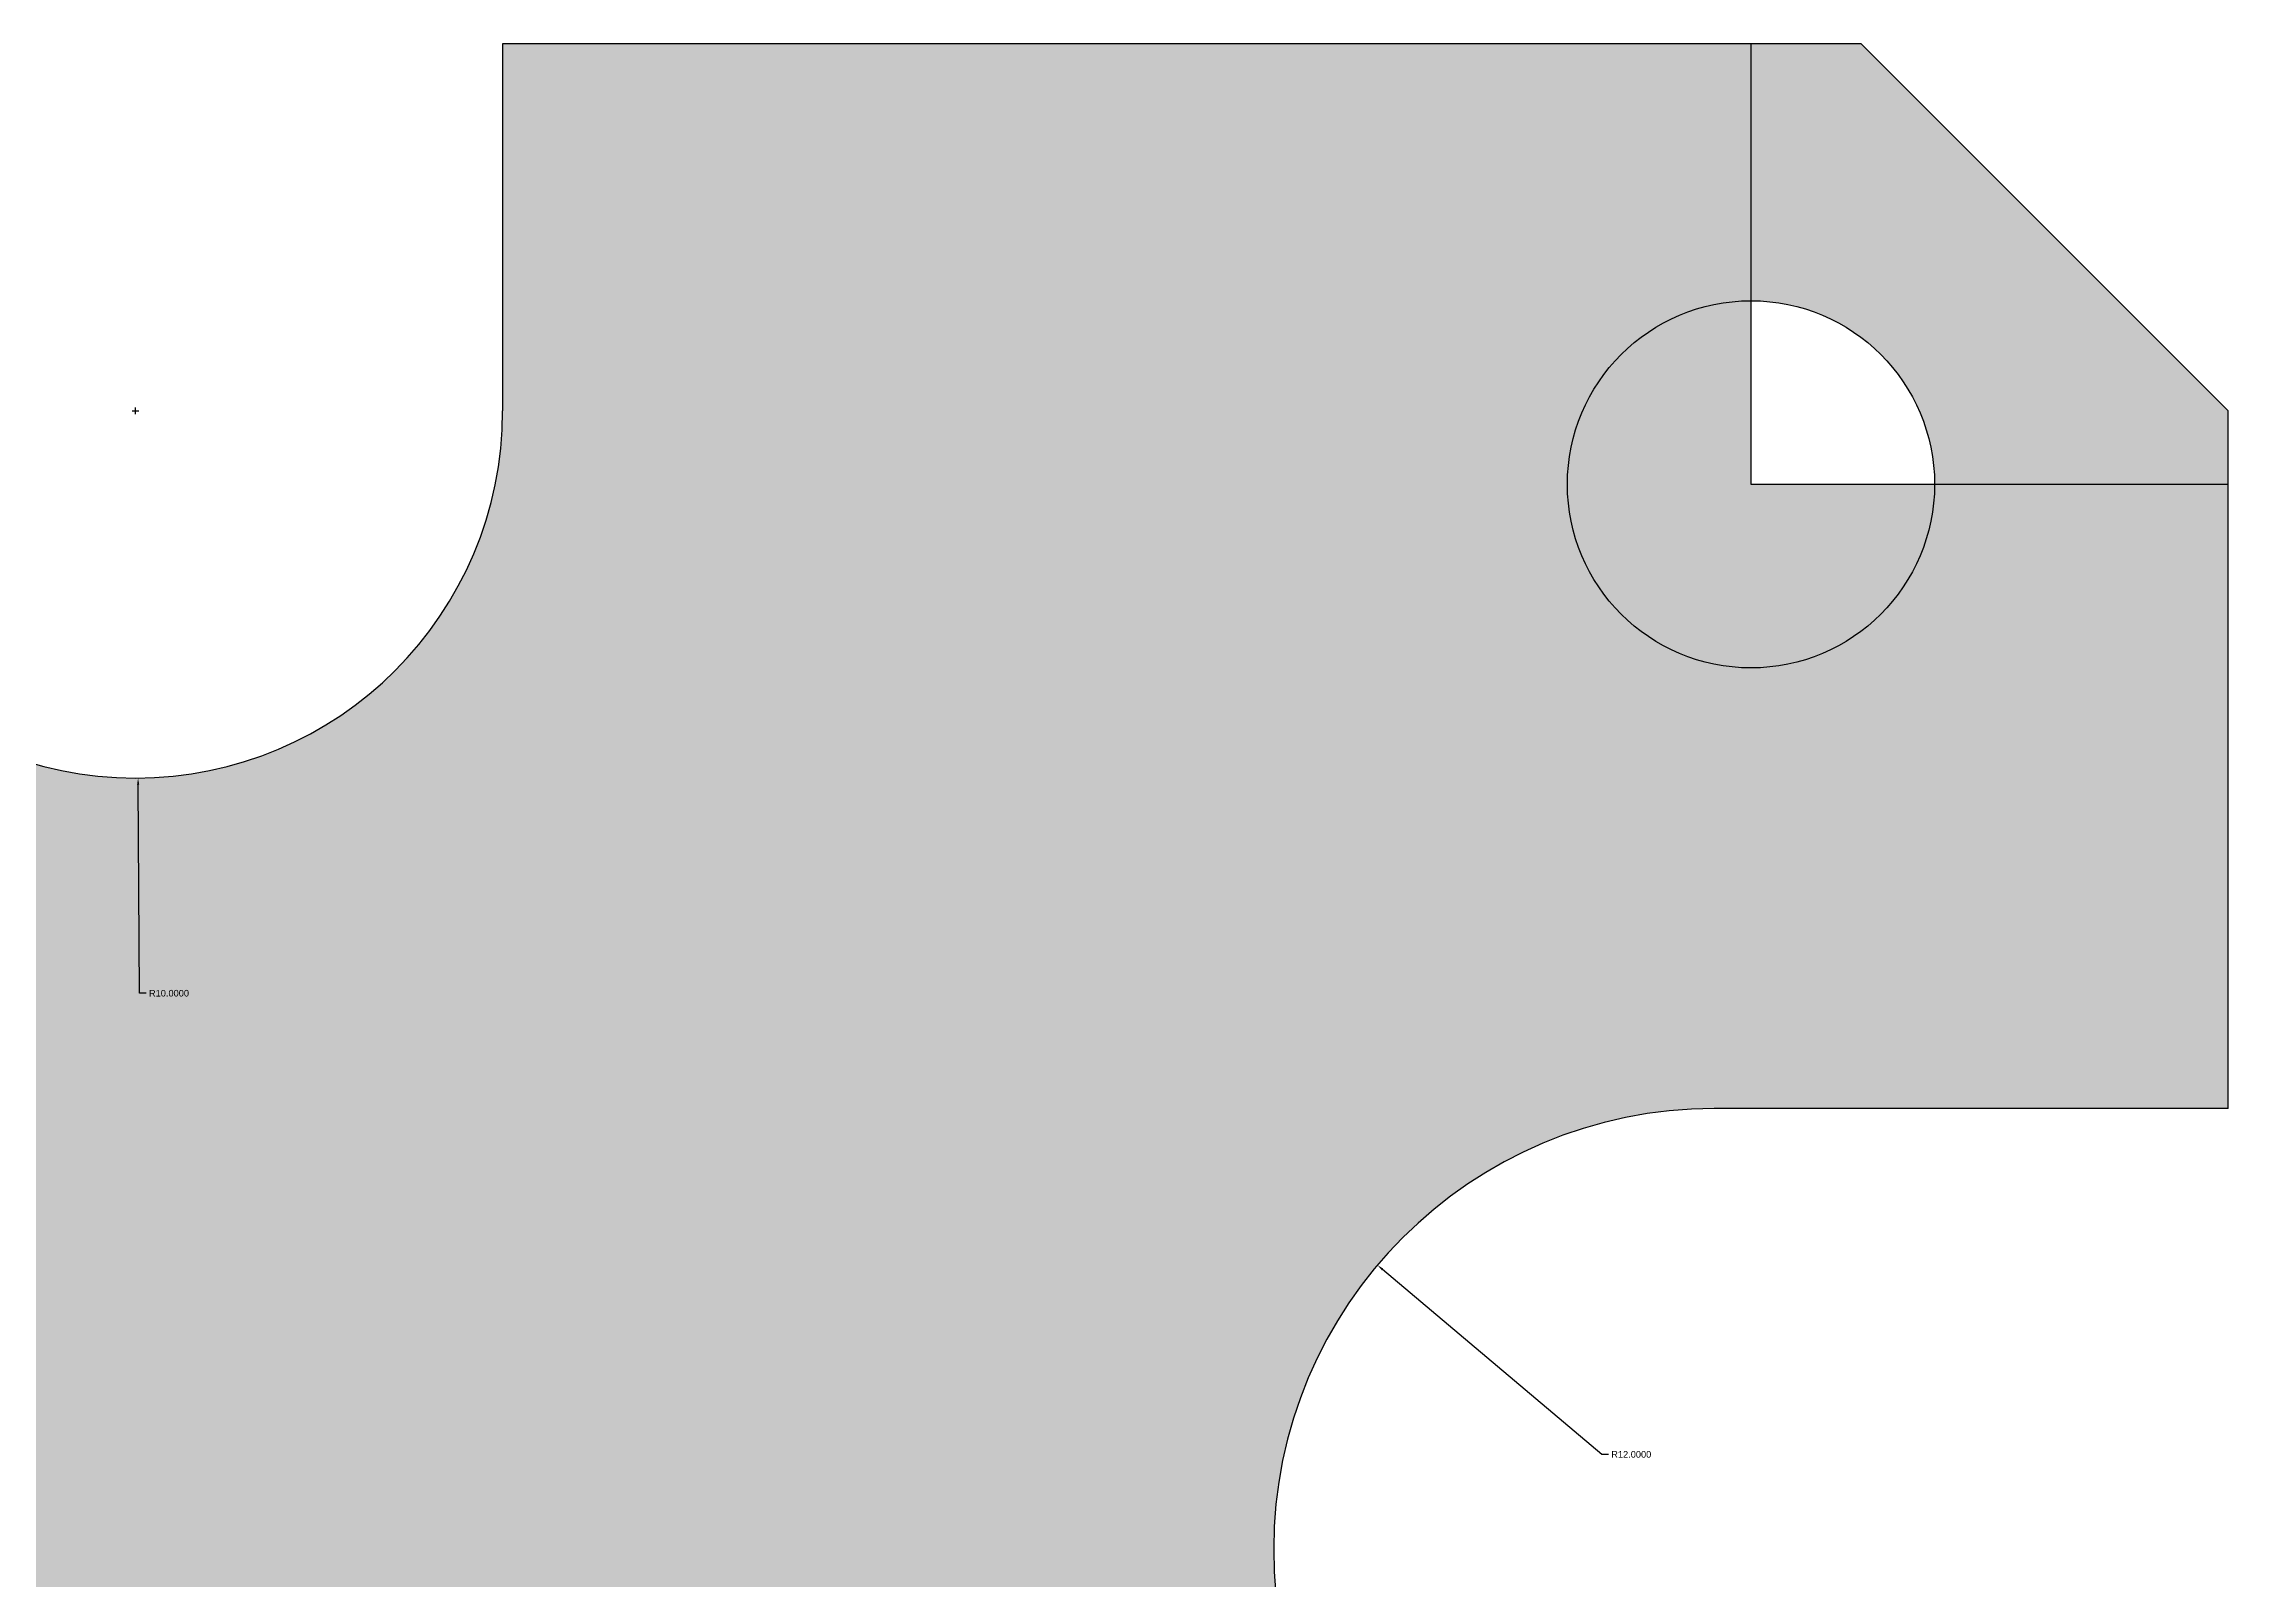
# Model space of a CAD drawing. Header units: inches. Extents: x 34 to 355, y -38 to 174.
# Drawn here: x 168.9 to 228.4, y 131.9 to 173.8 of the extents above; entities that cross this region are included whole.
import ezdxf

# ---------------------------------------------------------------- set-up
doc = ezdxf.new("R2010")
doc.units = ezdxf.units.IN
doc.header["$MEASUREMENT"] = 0
doc.layers.get('Defpoints').update_dxf_attribs({"color": 10})
doc.styles.get("Standard").update_dxf_attribs({"font": 'arial.ttf'})
doc.dimstyles.get("Standard").update_dxf_attribs({"dimtxt": 0.18, "dimasz": 0.18, "dimexe": 0.18, "dimexo": 0.0625, "dimgap": 0.09, "dimtad": 0, "dimtih": 1, "dimtoh": 1, "dimdec": 4, "dimzin": 0, "dimdsep": 46, "dimtxsty": 'Standard', "dimcen": 0.09, "dimadec": 0, "dimazin": 0, "dimtfac": 1, "dimtdec": 4, "dimtofl": 0, "dimtmove": 0, "dimatfit": 3, "dimfxl": 1, "dimtolj": 1, "dimtzin": 0, "dimarcsym": 0})

# ---------------------------------------------------------------- blocks, each defined once
blk = doc.blocks.new('*D1')
at = {"color": 0, "lineweight": -2, "transparency": 16777216}
for p, q in [((211.383, 135.343), (205.407, 140.382)), ((211.563, 135.343), (211.383, 135.343))]:
    blk.add_line(p, q, dxfattribs=at)
at = {"color": 0, "transparency": 16777216}
blk.add_solid([(205.427, 140.405), (205.388, 140.359), (205.27, 140.498)], dxfattribs=at)
at = {"layer": 'Defpoints', "color": 0, "transparency": 16777216}
for p in [(205.27, 140.498), (214.443, 132.762)]:
    blk.add_point(p, dxfattribs=at)
at = {"color": 0, "transparency": 16777216, "insert": (212.182, 135.343), "char_height": 0.18, "attachment_point": 5}
blk.add_mtext('\\A1;R12.0000', dxfattribs=at)
blk = doc.blocks.new('*D6')
at = {"color": 0, "lineweight": -2, "transparency": 16777216}
for p, q in [((171.353, 163.762), (171.533, 163.762)), ((171.443, 163.672), (171.443, 163.852)), ((171.556, 147.902), (171.516, 153.582)), ((171.736, 147.902), (171.556, 147.902))]:
    blk.add_line(p, q, dxfattribs=at)
at = {"color": 0, "transparency": 16777216}
blk.add_solid([(171.546, 153.582), (171.486, 153.582), (171.514, 153.762)], dxfattribs=at)
at = {"layer": 'Defpoints', "color": 0, "transparency": 16777216}
for p in [(171.443, 163.762), (171.514, 153.762)]:
    blk.add_point(p, dxfattribs=at)
at = {"color": 0, "transparency": 16777216, "insert": (172.356, 147.902), "char_height": 0.18, "attachment_point": 5}
blk.add_mtext('\\A1;R10.0000', dxfattribs=at)

msp = doc.modelspace()

# ---------------------------------------------------------------- hatches: boundary and pattern name
at = {"true_color": 0x139b48}
h = msp.add_hatch(color=114, dxfattribs=at)
h.dxf.hatch_style = 1
h.paths.add_polyline_path([(228.44317, 161.76183), (220.44317, 161.76183, -1), (210.44317, 161.76183, -0.41421356), (215.44317, 166.76183), (215.44317, 173.76183), (181.44317, 173.76183), (181.44317, 163.76183, -1), (161.44317, 163.76183), (161.44317, 173.76183), (127.44317, 173.76183), (127.44317, 166.76183, -0.41421356), (132.44317, 161.76183, -1), (122.44317, 161.76183), (114.44317, 161.76183), (114.44317, 144.76183), (128.44317, 144.76183, -1), (128.44317, 120.76183), (114.44317, 120.76183), (114.44317, 116.76183), (126.44317, 116.76183), (126.44317, 108.76183, -0.41421356), (131.44317, 103.76183, -1), (121.44317, 103.76183), (114.44317, 103.76183), (114.44317, 101.76183), (124.44317, 91.76183), (161.44317, 91.76183), (161.44317, 101.76183, -1), (181.44317, 101.76183), (181.44317, 91.76183), (218.44317, 91.76183), (228.44317, 101.76183), (228.44317, 103.76183), (220.44317, 103.76183, -1), (210.44317, 103.76183, -0.41421356), (215.44317, 108.76183), (215.44317, 116.76183), (228.44317, 116.76183), (228.44317, 120.76183), (214.44317, 120.76183, -1), (214.44317, 144.76183), (228.44317, 144.76183)])
h.paths.add_polyline_path([(170.01408, 117.5797), (171.19464, 117.5797), (171.19464, 117.95062), (170.01408, 117.95062)], flags=24)
h.paths.add_polyline_path([(171.7614, 147.71551), (172.94196, 147.71551), (172.94196, 148.08644), (171.7614, 148.08644)], flags=24)
at = {"true_color": 0x2776bb}
h = msp.add_hatch(color=152, dxfattribs=at)
h.dxf.hatch_style = 1
h.paths.add_polyline_path([(127.44317, 173.76183), (124.44317, 173.76183), (114.44317, 163.76183), (114.44317, 161.76183), (122.44317, 161.76183, -0.41421356), (127.44317, 166.76183)])
h.paths.add_polyline_path([(218.44317, 173.76183), (215.44317, 173.76183), (215.44317, 166.76183, -0.41421356), (220.44317, 161.76183), (228.44317, 161.76183), (228.44317, 163.76183)])
h.paths.add_polyline_path([(228.44317, 116.76183), (215.44317, 116.76183), (215.44317, 108.76183, -0.41421356), (220.44317, 103.76183), (228.44317, 103.76183)])
h.paths.add_polyline_path([(126.44317, 116.76183), (114.44317, 116.76183), (114.44317, 103.76183), (121.44317, 103.76183, -0.41421356), (126.44317, 108.76183)])
at = {"true_color": 0xc8c92d}
h = msp.add_hatch(color=52, dxfattribs=at)
h.dxf.hatch_style = 1
h.paths.add_polyline_path([(218.44317, 173.76183), (215.44317, 173.76183), (215.44317, 166.76183, -0.41421356), (220.44317, 161.76183), (228.44317, 161.76183), (228.44317, 163.76183)])
h.paths.add_polyline_path([(228.44317, 116.76183), (215.44317, 116.76183), (215.44317, 108.76183, -0.41421356), (220.44317, 103.76183), (228.44317, 103.76183)])
at = {"true_color": 0xed1f24}
h = msp.add_hatch(color=240, dxfattribs=at)
h.dxf.hatch_style = 1
h.paths.add_polyline_path([(132.44317, 161.76183, 0.41421356), (127.44317, 166.76183), (127.44317, 161.76183), (122.44317, 161.76183, 1)])
h.paths.add_polyline_path([(220.44317, 161.76183), (215.44317, 161.76183), (215.44317, 166.76183, 0.41421356), (210.44317, 161.76183, 1)])
h.paths.add_polyline_path([(215.44317, 108.76183, 0.41421356), (210.44317, 103.76183, 1), (220.44317, 103.76183), (215.44317, 103.76183)])
h.paths.add_polyline_path([(131.44317, 103.76183, 0.41421356), (126.44317, 108.76183), (126.44317, 103.76183), (121.44317, 103.76183, 1)])

# ---------------------------------------------------------------- linework, layer by layer
for p, q in [((218.44317, 173.76183), (181.44317, 173.76183)), ((181.44317, 173.76183), (181.44317, 163.76183)), ((228.44317, 144.76183), (214.44317, 144.76183))]:
    msp.add_line(p, q)
at = {"color": 18, "true_color": 0x000000}
for p, q in [((215.44317, 173.76183), (215.44317, 161.76183)), ((215.44317, 161.76183), (228.44317, 161.76183))]:
    msp.add_line(p, q, dxfattribs=at)
msp.add_lwpolyline([(228.44317, 144.76183), (228.44317, 163.76183), (218.44317, 173.76183), (181.44317, 173.76183)])
msp.add_circle((215.44317, 161.76183), 5)
for centre, radius, start, end in [((171.44317, 163.76183), 10, 180, 0), ((214.44317, 132.76183), 12, 90, 270)]:
    msp.add_arc(centre, radius, start, end)

# ---------------------------------------------------------------- dimensions: what is measured, and where the dimension line sits
for center, mpoint, picture, middle in [((171.44317, 163.76183), (171.51442, 153.76208), '*D6', (172.35555, 147.90226)), ((214.44317, 132.76183), (205.26977, 140.49802), '*D1', (212.18238, 135.34255))]:
    dim = msp.add_radius_dim(center=center, mpoint=mpoint, dimstyle='Standard', dxfattribs=at)
    dim.commit()
    dim.dimension.update_dxf_attribs({"geometry": picture, "text_midpoint": middle, "dimtype": 164})

doc.saveas('drawing.dxf')
